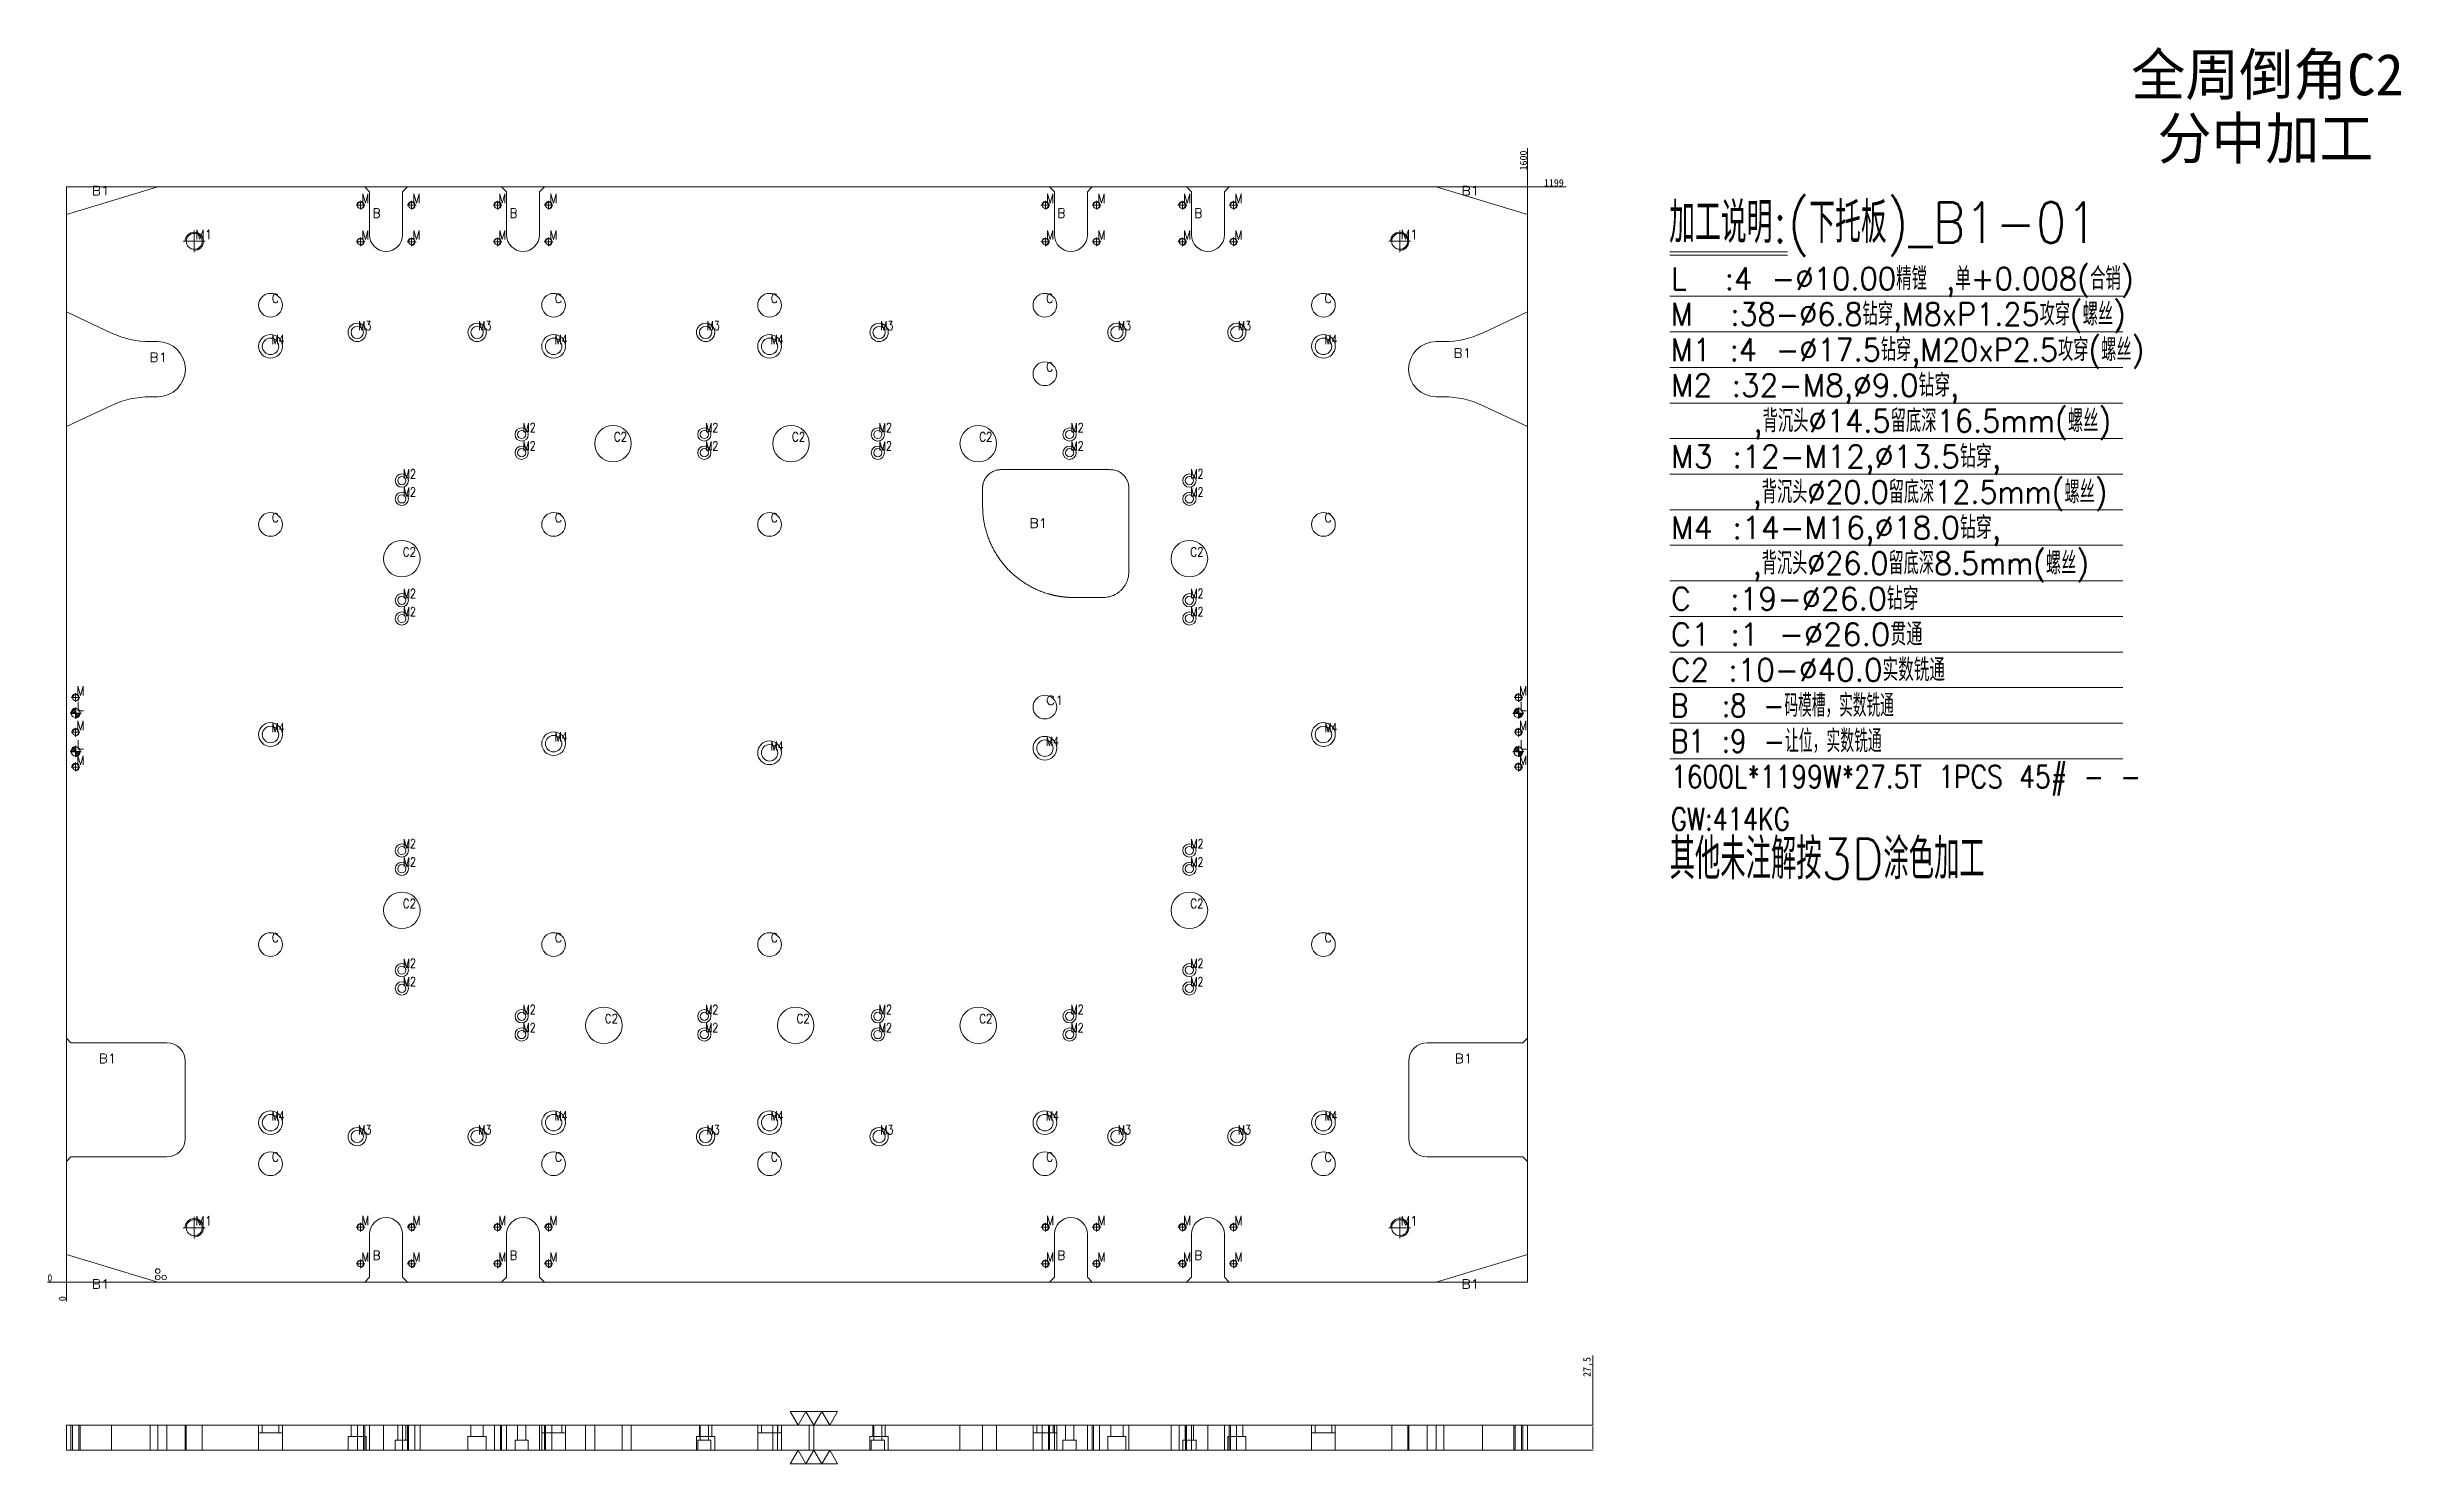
# Model space of a CAD drawing. Header units: millimetres. Extents: x 10588 to 13166, y 19832 to 21384.
import ezdxf
from ezdxf.enums import TextEntityAlignment as Align

# ---------------------------------------------------------------- set-up
doc = ezdxf.new("R2010")
doc.units = ezdxf.units.MM
doc.linetypes.add('CENTER', pattern=[0])
doc.linetypes.add('DASHED', pattern=[0])
for name, color, linetype in [('B1', 7, 'Continuous'), ('B1_O', 40, 'Continuous'), ('dim', 4, 'Continuous')]:
    doc.layers.add(name, color=color, linetype=linetype)
doc.styles.add('_PUG_ERP', font='txt')
doc.styles.add('chinesef_fs', font='txt.shx', dxfattribs={"bigfont": 'gbcbig.shx'})
doc.dimstyles.new('_PUG_ERP', dxfattribs={"dimtxt": 8, "dimasz": 1.5, "dimexe": 0.5, "dimexo": 0.5, "dimgap": 0.5, "dimtad": 1, "dimtxsty": '_PUG_ERP', "dimblk": 'CLOSEDBLANK', "dimcen": 0, "dimclrd": 4, "dimclre": 4, "dimclrt": 3, "dimazin": 3, "dimtfac": 1, "dimtmove": 0, "dimatfit": 3, "dimldrblk": 'CLOSEDBLANK', "dimlwd": 9, "dimlwe": 9})

# ---------------------------------------------------------------- blocks, each defined once
blk = doc.blocks.new('*D735')
at = {"layer": 'Defpoints', "color": 0}
for p in [(12209.2, 21230.5), (12224.2, 21230.5), (10609.2, 20031.5)]:
    blk.add_point(p, dxfattribs=at)
at = {"layer": 'dim', "color": 4, "lineweight": 9}
blk.add_line((12209.7, 21230.5), (12251.3, 21230.5), dxfattribs=at)
at = {"layer": 'dim', "color": 3, "lineweight": 13, "insert": (12238, 21235), "char_height": 8, "attachment_point": 5, "style": '_PUG_ERP'}
blk.add_mtext('1199', dxfattribs=at)
blk = doc.blocks.new('_ClosedBlank')
blk = doc.blocks.new('*D736')
at = {"layer": 'Defpoints', "color": 0}
for p in [(10594.2, 20031.5), (10609.2, 20031.5), (10609.2, 20031.5)]:
    blk.add_point(p, dxfattribs=at)
at = {"layer": 'dim', "color": 4, "lineweight": 9}
blk.add_line((10608.7, 20031.5), (10588.3, 20031.5), dxfattribs=at)
at = {"layer": 'dim', "color": 3, "lineweight": 13, "insert": (10591, 20036), "char_height": 8, "attachment_point": 5, "style": '_PUG_ERP'}
blk.add_mtext('0', dxfattribs=at)
blk = doc.blocks.new('*D737')
at = {"layer": 'Defpoints', "color": 0}
for p in [(10609.2, 20031.5), (10609.2, 20031.5), (10609.2, 20016.5)]:
    blk.add_point(p, dxfattribs=at)
at = {"layer": 'dim', "color": 4, "lineweight": 9}
blk.add_line((10609.2, 20031), (10609.2, 20010.7), dxfattribs=at)
at = {"layer": 'dim', "color": 3, "lineweight": 13, "insert": (10604.7, 20013.3), "char_height": 8, "attachment_point": 5, "rotation": 90, "style": '_PUG_ERP'}
blk.add_mtext('0', dxfattribs=at)
blk = doc.blocks.new('*D738')
at = {"layer": 'Defpoints', "color": 0}
for p in [(12209.2, 21245.5), (12209.2, 21230.5), (10609.2, 20031.5)]:
    blk.add_point(p, dxfattribs=at)
at = {"layer": 'dim', "color": 4, "lineweight": 9}
blk.add_line((12209.2, 21231), (12209.2, 21273), dxfattribs=at)
at = {"layer": 'dim', "color": 3, "lineweight": 13, "insert": (12204.7, 21259.5), "char_height": 8, "attachment_point": 5, "rotation": 90, "style": '_PUG_ERP'}
blk.add_mtext('1600', dxfattribs=at)
blk = doc.blocks.new('*D739')
at = {"layer": 'Defpoints', "color": 0}
for p in [(12209.2, 19874.9), (12209.2, 19847.4), (12280.5, 19847.4)]:
    blk.add_point(p, dxfattribs=at)
at = {"layer": 'dim', "color": 4, "lineweight": 9}
for p, q in [((12280.5, 19874.9), (12280.5, 19951.1)), ((12209.7, 19874.9), (12281, 19874.9)), ((12280.5, 19873.4), (12280.5, 19848.9)), ((12209.7, 19847.4), (12281, 19847.4))]:
    blk.add_line(p, q, dxfattribs=at)
at = {"layer": 'dim', "color": 3, "lineweight": 13, "insert": (12275.2, 19938.5), "char_height": 8, "attachment_point": 5, "rotation": 90, "style": '_PUG_ERP'}
blk.add_mtext('27,5', dxfattribs=at)
blk = doc.blocks.new('pg_hx_L0')
at = {"color": 230}
for p, q in [((-0.6, 0), (0.6, 0)), ((-0.5, 0), (0, 0.5)), ((-0.3, 0), (0, 0.3)), ((-0.1, 0), (0, 0.1)), ((0, 0.6), (0, -0.6)), ((0.1, 0), (0, -0.1)), ((0.5, 0), (0, -0.5)), ((0.3, 0), (0, -0.3))]:
    blk.add_line(p, q, dxfattribs=at)
for start, end in [(90, 180), (270, 0)]:
    blk.add_arc((0, 0), 0.5, start, end, dxfattribs=at)
blk = doc.blocks.new('pg_hx_LLL0')
blk.add_blockref('pg_hx_L0', (0, 0))

msp = doc.modelspace()

# ---------------------------------------------------------------- linework, layer by layer
at = {"layer": 'B1', "color": 31, "linetype": 'Continuous', "lineweight": 18}
for p, q in [((10709.178, 21230.5), (10609.178, 21200.5)), ((10941.178, 21225.086), (10935.764, 21230.5)), ((10941.178, 21178), (10941.178, 21225.086)), ((10982.592, 21230.5), (10977.178, 21225.086)), ((10977.178, 21225.086), (10977.178, 21178)), ((11091.178, 21225.086), (11085.764, 21230.5)), ((11091.178, 21178), (11091.178, 21225.086)), ((11132.592, 21230.5), (11127.178, 21225.086)), ((11127.178, 21225.086), (11127.178, 21178)), ((11691.178, 21225.086), (11685.764, 21230.5)), ((11691.178, 21178), (11691.178, 21225.086)), ((11732.592, 21230.5), (11727.178, 21225.086)), ((11727.178, 21225.086), (11727.178, 21178)), ((11841.178, 21225.086), (11835.764, 21230.5)), ((11841.178, 21178), (11841.178, 21225.086)), ((11882.592, 21230.5), (11877.178, 21225.086)), ((11877.178, 21225.086), (11877.178, 21178)), ((12209.178, 21200.5), (12109.178, 21230.5)), ((10609.178, 21093.642), (10658.55, 21070.619)), ((12159.806, 21070.619), (12209.178, 21093.642)), ((10700.811, 21061.25), (10709.178, 21061.25)), ((12109.178, 21061.25), (12117.545, 21061.25)), ((10658.55, 20991.381), (10609.178, 20968.358)), ((10709.178, 21000.75), (10700.811, 21000.75)), ((12117.545, 21000.75), (12109.178, 21000.75)), ((12209.178, 20968.358), (12159.806, 20991.381)), ((10609.178, 20298.5), (10614.178, 20293.5)), ((10614.178, 20293.5), (10719.178, 20293.5)), ((12099.178, 20293.5), (12204.178, 20293.5)), ((12204.178, 20293.5), (12209.178, 20298.5)), ((10739.178, 20273.5), (10739.178, 20188.5)), ((12079.178, 20188.5), (12079.178, 20273.5)), ((10614.178, 20168.5), (10609.178, 20163.5)), ((10719.178, 20168.5), (10614.178, 20168.5)), ((12204.178, 20168.5), (12099.178, 20168.5)), ((12209.178, 20163.5), (12204.178, 20168.5)), ((10941.178, 20036.914), (10941.178, 20084)), ((10977.178, 20084), (10977.178, 20036.914)), ((11091.178, 20036.914), (11091.178, 20084)), ((11127.178, 20084), (11127.178, 20036.914)), ((11691.178, 20036.914), (11691.178, 20084)), ((11727.178, 20084), (11727.178, 20036.914)), ((11841.178, 20036.914), (11841.178, 20084)), ((11877.178, 20084), (11877.178, 20036.914)), ((10609.178, 20061.5), (10709.178, 20031.5)), ((12109.178, 20031.5), (12209.178, 20061.5)), ((10935.763, 20031.5), (10941.178, 20036.914)), ((10977.178, 20036.914), (10982.592, 20031.5)), ((11085.763, 20031.5), (11091.178, 20036.914)), ((11127.178, 20036.914), (11132.592, 20031.5)), ((11685.764, 20031.5), (11691.178, 20036.914)), ((11727.178, 20036.914), (11732.592, 20031.5)), ((11835.764, 20031.5), (11841.178, 20036.914)), ((11877.178, 20036.914), (11882.592, 20031.5)), ((10709.178, 19874.861), (10709.178, 19847.361)), ((10935.763, 19874.861), (10935.763, 19847.361)), ((10941.178, 19874.861), (10941.178, 19847.361)), ((10977.178, 19874.861), (10977.178, 19847.361)), ((10982.592, 19874.861), (10982.592, 19847.361)), ((11085.763, 19874.861), (11085.763, 19847.361)), ((11091.178, 19874.861), (11091.178, 19847.361)), ((11127.178, 19874.861), (11127.178, 19847.361)), ((11132.592, 19874.861), (11132.592, 19847.361)), ((11685.764, 19874.861), (11685.764, 19847.361)), ((11691.178, 19874.861), (11691.178, 19847.361)), ((11727.178, 19874.861), (11727.178, 19847.361)), ((11732.592, 19874.861), (11732.592, 19847.361)), ((11835.764, 19874.861), (11835.764, 19847.361)), ((11841.178, 19874.861), (11841.178, 19847.361)), ((11877.178, 19874.861), (11877.178, 19847.361)), ((11882.592, 19874.861), (11882.592, 19847.361)), ((12109.178, 19874.861), (12109.178, 19847.361))]:
    msp.add_line(p, q, dxfattribs=at)
at = {"layer": 'B1', "color": 135, "linetype": 'Continuous', "lineweight": 18}
for p, q in [((10935.764, 21230.5), (10709.178, 21230.5)), ((11085.764, 21230.5), (10982.592, 21230.5)), ((11685.764, 21230.5), (11132.592, 21230.5)), ((11835.764, 21230.5), (11732.592, 21230.5)), ((12109.178, 21230.5), (11882.592, 21230.5)), ((10609.178, 21200.5), (10609.178, 21093.642)), ((12209.178, 21093.642), (12209.178, 21200.5)), ((10609.178, 20968.358), (10609.178, 20298.5)), ((12209.178, 20298.5), (12209.178, 20968.358)), ((10609.178, 20163.5), (10609.178, 20061.5)), ((12209.178, 20061.5), (12209.178, 20163.5)), ((10709.178, 20031.5), (10935.763, 20031.5)), ((10982.592, 20031.5), (11085.763, 20031.5)), ((11132.592, 20031.5), (11685.764, 20031.5)), ((11732.592, 20031.5), (11835.764, 20031.5)), ((11882.592, 20031.5), (12109.178, 20031.5)), ((10609.178, 19874.861), (10709.178, 19874.861)), ((10609.178, 19874.861), (10609.178, 19847.361)), ((10709.178, 19874.861), (10935.763, 19874.861)), ((10935.763, 19874.861), (10941.178, 19874.861)), ((10941.178, 19874.861), (10977.178, 19874.861)), ((10977.178, 19874.861), (10982.592, 19874.861)), ((10982.592, 19874.861), (11085.763, 19874.861)), ((11085.763, 19874.861), (11091.178, 19874.861)), ((11091.178, 19874.861), (11127.178, 19874.861)), ((11127.178, 19874.861), (11132.592, 19874.861)), ((11132.592, 19874.861), (11685.764, 19874.861)), ((11685.764, 19874.861), (11691.178, 19874.861)), ((11691.178, 19874.861), (11727.178, 19874.861)), ((11727.178, 19874.861), (11732.592, 19874.861)), ((11732.592, 19874.861), (11835.764, 19874.861)), ((11835.764, 19874.861), (11841.178, 19874.861)), ((11841.178, 19874.861), (11877.178, 19874.861)), ((11877.178, 19874.861), (11882.592, 19874.861)), ((11882.592, 19874.861), (12109.178, 19874.861)), ((12109.178, 19874.861), (12209.178, 19874.861)), ((12209.178, 19874.861), (12209.178, 19847.361)), ((10609.178, 19847.361), (10709.178, 19847.361)), ((10709.178, 19847.361), (10935.763, 19847.361)), ((10935.763, 19847.361), (10941.178, 19847.361)), ((10941.178, 19847.361), (10977.178, 19847.361)), ((10977.178, 19847.361), (10982.592, 19847.361)), ((10982.592, 19847.361), (11085.763, 19847.361)), ((11085.763, 19847.361), (11091.178, 19847.361)), ((11091.178, 19847.361), (11127.178, 19847.361)), ((11127.178, 19847.361), (11132.592, 19847.361)), ((11132.592, 19847.361), (11685.764, 19847.361)), ((11685.764, 19847.361), (11691.178, 19847.361)), ((11691.178, 19847.361), (11727.178, 19847.361)), ((11727.178, 19847.361), (11732.592, 19847.361)), ((11732.592, 19847.361), (11835.764, 19847.361)), ((11835.764, 19847.361), (11841.178, 19847.361)), ((11841.178, 19847.361), (11877.178, 19847.361)), ((11877.178, 19847.361), (11882.592, 19847.361)), ((11882.592, 19847.361), (12109.178, 19847.361)), ((12109.178, 19847.361), (12209.178, 19847.361))]:
    msp.add_line(p, q, dxfattribs=at)
at = {"layer": 'B1', "color": 31, "linetype": 'DASHED', "lineweight": 13, "ltscale": 1.568068}
for p, q in [((10614.178, 19874.861), (10614.178, 19847.361)), ((10739.178, 19874.861), (10739.178, 19847.361)), ((10739.428, 19847.361), (10739.428, 19874.861)), ((10819.678, 19874.861), (10819.678, 19847.361)), ((10823.674, 19874.861), (10823.674, 19866.361)), ((10841.682, 19866.361), (10841.682, 19874.861)), ((10845.678, 19847.361), (10845.678, 19874.861)), ((10920.805, 19874.861), (10920.805, 19862.361)), ((10934.312, 19862.361), (10934.312, 19874.861)), ((10935.764, 19874.861), (10935.764, 19847.361)), ((10941.178, 19874.861), (10941.178, 19847.361)), ((10956.458, 19874.861), (10956.458, 19847.361)), ((10971.955, 19874.861), (10971.955, 19858.361)), ((10977.178, 19874.861), (10977.178, 19847.361)), ((10980.962, 19858.361), (10980.962, 19874.861)), ((10982.592, 19874.861), (10982.592, 19847.361)), ((10996.458, 19847.361), (10996.458, 19874.861)), ((11052.148, 19874.861), (11052.148, 19862.361)), ((11065.655, 19862.361), (11065.655, 19874.861)), ((11085.764, 19874.861), (11085.764, 19847.361)), ((11091.178, 19874.861), (11091.178, 19847.361)), ((11103.175, 19874.861), (11103.175, 19858.361)), ((11112.182, 19858.361), (11112.182, 19874.861)), ((11127.178, 19874.861), (11127.178, 19847.361)), ((11129.678, 19874.861), (11129.678, 19847.361)), ((11132.592, 19874.861), (11132.592, 19847.361)), ((11133.674, 19874.861), (11133.674, 19866.361)), ((11151.682, 19866.361), (11151.682, 19874.861)), ((11155.678, 19847.361), (11155.678, 19874.861)), ((11177.678, 19874.861), (11177.678, 19847.361)), ((11187.678, 19874.861), (11187.678, 19847.361)), ((11217.678, 19847.361), (11217.678, 19874.861)), ((11227.678, 19847.361), (11227.678, 19874.861)), ((11302.353, 19874.861), (11302.353, 19862.361)), ((11303.175, 19874.861), (11303.175, 19858.361)), ((11312.182, 19858.361), (11312.182, 19874.861)), ((11315.86, 19862.361), (11315.86, 19874.861)), ((11366.178, 19874.861), (11366.178, 19847.361)), ((11370.174, 19874.861), (11370.174, 19866.361)), ((11382.678, 19874.861), (11382.678, 19847.361)), ((11387.678, 19874.861), (11387.678, 19847.361)), ((11388.181, 19866.361), (11388.181, 19874.861)), ((11392.178, 19847.361), (11392.178, 19874.861)), ((11422.678, 19847.361), (11422.678, 19874.861)), ((11427.678, 19847.361), (11427.678, 19874.861)), ((11492.353, 19874.861), (11492.353, 19862.361)), ((11493.175, 19874.861), (11493.175, 19858.361)), ((11502.182, 19858.361), (11502.182, 19874.861)), ((11505.86, 19862.361), (11505.86, 19874.861)), ((11587.678, 19874.861), (11587.678, 19847.361)), ((11627.678, 19847.361), (11627.678, 19874.861)), ((11667.678, 19874.861), (11667.678, 19847.361)), ((11671.674, 19874.861), (11671.674, 19866.361)), ((11685.764, 19874.861), (11685.764, 19847.361)), ((11689.681, 19866.361), (11689.681, 19874.861)), ((11693.678, 19847.361), (11693.678, 19874.861)), ((11703.175, 19874.861), (11703.175, 19858.361)), ((11712.182, 19858.361), (11712.182, 19874.861)), ((11732.592, 19874.861), (11732.592, 19847.361)), ((11752.701, 19874.861), (11752.701, 19862.361)), ((11766.208, 19862.361), (11766.208, 19874.861)), ((11818.898, 19874.861), (11818.898, 19847.361)), ((11834.395, 19874.861), (11834.395, 19858.361)), ((11835.764, 19874.861), (11835.764, 19847.361)), ((11843.402, 19858.361), (11843.402, 19874.861)), ((11858.898, 19847.361), (11858.898, 19874.861)), ((11882.592, 19874.861), (11882.592, 19847.361)), ((11884.044, 19874.861), (11884.044, 19862.361)), ((11897.551, 19862.361), (11897.551, 19874.861)), ((11972.678, 19874.861), (11972.678, 19847.361)), ((11976.674, 19874.861), (11976.674, 19866.361)), ((11994.681, 19866.361), (11994.681, 19874.861)), ((11998.678, 19847.361), (11998.678, 19874.861)), ((12078.928, 19874.861), (12078.928, 19847.361)), ((12079.178, 19874.861), (12079.178, 19847.361)), ((12204.178, 19874.861), (12204.178, 19847.361)), ((10845.678, 19866.361), (10819.678, 19866.361)), ((10917.559, 19862.361), (10917.559, 19847.361)), ((10937.559, 19862.361), (10917.559, 19862.361)), ((10937.559, 19847.361), (10937.559, 19862.361)), ((10969.208, 19858.361), (10969.208, 19847.361)), ((10983.708, 19858.361), (10969.208, 19858.361)), ((10983.708, 19847.361), (10983.708, 19858.361)), ((11048.902, 19862.361), (11048.902, 19847.361)), ((11068.902, 19862.361), (11048.902, 19862.361)), ((11068.902, 19847.361), (11068.902, 19862.361)), ((11100.428, 19858.361), (11100.428, 19847.361)), ((11114.928, 19858.361), (11100.428, 19858.361)), ((11114.928, 19847.361), (11114.928, 19858.361)), ((11155.678, 19866.361), (11129.678, 19866.361)), ((11299.106, 19862.361), (11299.106, 19847.361)), ((11319.106, 19862.361), (11299.106, 19862.361)), ((11300.428, 19858.361), (11300.428, 19847.361)), ((11314.928, 19858.361), (11300.428, 19858.361)), ((11314.928, 19847.361), (11314.928, 19858.361)), ((11319.106, 19847.361), (11319.106, 19862.361)), ((11392.178, 19866.361), (11366.178, 19866.361)), ((11489.106, 19862.361), (11489.106, 19847.361)), ((11509.106, 19862.361), (11489.106, 19862.361)), ((11490.428, 19858.361), (11490.428, 19847.361)), ((11504.928, 19858.361), (11490.428, 19858.361)), ((11504.928, 19847.361), (11504.928, 19858.361)), ((11509.106, 19847.361), (11509.106, 19862.361)), ((11693.678, 19866.361), (11667.678, 19866.361)), ((11700.428, 19858.361), (11700.428, 19847.361)), ((11714.928, 19858.361), (11700.428, 19858.361)), ((11714.928, 19847.361), (11714.928, 19858.361)), ((11749.454, 19862.361), (11749.454, 19847.361)), ((11769.454, 19862.361), (11749.454, 19862.361)), ((11769.454, 19847.361), (11769.454, 19862.361)), ((11831.648, 19858.361), (11831.648, 19847.361)), ((11846.148, 19858.361), (11831.648, 19858.361)), ((11846.148, 19847.361), (11846.148, 19858.361)), ((11880.797, 19862.361), (11880.797, 19847.361)), ((11900.797, 19862.361), (11880.797, 19862.361)), ((11900.797, 19847.361), (11900.797, 19862.361)), ((11998.678, 19866.361), (11972.678, 19866.361))]:
    msp.add_line(p, q, dxfattribs=at)
at = {"layer": 'B1', "color": 5, "linetype": 'DASHED', "lineweight": 13, "ltscale": 1.568068}
for p, q in [((10615.775, 19874.861), (10615.775, 19847.361)), ((10622.581, 19847.361), (10622.581, 19874.861)), ((10740.425, 19874.861), (10740.425, 19847.361)), ((10757.931, 19847.361), (10757.931, 19874.861)), ((10927.775, 19874.861), (10927.775, 19847.361)), ((10934.581, 19847.361), (10934.581, 19874.861)), ((10983.775, 19874.861), (10983.775, 19847.361)), ((10990.581, 19847.361), (10990.581, 19874.861)), ((11077.775, 19874.861), (11077.775, 19847.361)), ((11084.581, 19847.361), (11084.581, 19874.861)), ((11133.775, 19874.861), (11133.775, 19847.361)), ((11140.581, 19847.361), (11140.581, 19874.861)), ((11677.775, 19874.861), (11677.775, 19847.361)), ((11684.581, 19847.361), (11684.581, 19874.861)), ((11733.775, 19874.861), (11733.775, 19847.361)), ((11740.581, 19847.361), (11740.581, 19874.861)), ((11827.775, 19874.861), (11827.775, 19847.361)), ((11834.581, 19847.361), (11834.581, 19874.861)), ((11883.775, 19874.861), (11883.775, 19847.361)), ((11890.581, 19847.361), (11890.581, 19874.861)), ((12060.425, 19874.861), (12060.425, 19847.361)), ((12077.931, 19847.361), (12077.931, 19874.861)), ((12195.775, 19874.861), (12195.775, 19847.361)), ((12202.581, 19847.361), (12202.581, 19874.861))]:
    msp.add_line(p, q, dxfattribs=at)
at = {"layer": 'B1', "color": 155, "linetype": 'DASHED', "lineweight": 13, "ltscale": 1.568068}
for p, q in [((10658.55, 19874.861), (10658.55, 19847.361)), ((10700.811, 19874.861), (10700.811, 19847.361)), ((10709.178, 19874.861), (10709.178, 19847.361)), ((10719.178, 19874.861), (10719.178, 19847.361)), ((12099.178, 19874.861), (12099.178, 19847.361)), ((12109.178, 19874.861), (12109.178, 19847.361)), ((12117.545, 19874.861), (12117.545, 19847.361)), ((12159.806, 19874.861), (12159.806, 19847.361))]:
    msp.add_line(p, q, dxfattribs=at)
at = {"layer": 'B1', "color": 42, "linetype": 'Continuous', "lineweight": 18}
for centre, radius in [((10931.178, 21210.5), 3.403), ((10987.178, 21210.5), 3.403), ((11081.178, 21210.5), 3.403), ((11137.178, 21210.5), 3.403), ((11681.178, 21210.5), 3.403), ((11737.178, 21210.5), 3.403), ((11831.178, 21210.5), 3.403), ((11887.178, 21210.5), 3.403), ((10749.178, 21171), 8.753), ((10931.178, 21170.5), 3.403), ((10987.178, 21170.5), 3.403), ((11081.178, 21170.5), 3.403), ((11137.178, 21170.5), 3.403), ((11681.178, 21170.5), 3.403), ((11737.178, 21170.5), 3.403), ((11831.178, 21170.5), 3.403), ((11887.178, 21170.5), 3.403), ((12069.178, 21171), 8.753), ((10832.678, 21101), 13), ((11142.678, 21101), 13), ((11379.178, 21101), 13), ((11680.678, 21101), 13), ((11985.678, 21101), 13), ((10832.678, 21056.002), 9.004), ((10927.559, 21071.288), 6.753), ((11058.902, 21071.288), 6.753), ((11142.678, 21056.002), 9.004), ((11309.106, 21071.288), 6.753), ((11379.178, 21056.002), 9.004), ((11499.106, 21071.288), 6.753), ((11759.454, 21071.288), 6.753), ((11890.797, 21071.288), 6.753), ((11985.678, 21056.002), 9.004), ((11680.678, 21026), 13), ((11107.678, 20959.514), 4.503), ((11207.678, 20949.514), 20), ((11307.678, 20959.514), 4.503), ((11402.678, 20949.514), 20), ((11497.678, 20959.514), 4.503), ((11607.678, 20949.514), 20), ((11707.678, 20959.514), 4.503), ((11107.678, 20939.514), 4.503), ((11307.678, 20939.514), 4.503), ((11497.678, 20939.514), 4.503), ((11707.678, 20939.514), 4.503), ((10976.458, 20909), 4.503), ((11838.898, 20909), 4.503), ((10976.458, 20889), 4.503), ((11838.898, 20889), 4.503), ((10832.678, 20861), 13), ((11142.678, 20861), 13), ((11379.178, 20861), 13), ((11985.678, 20861), 13), ((10976.458, 20823.5), 20), ((11838.898, 20823.5), 20), ((10976.458, 20778), 4.503), ((11838.898, 20778), 4.503), ((10976.458, 20758), 4.503), ((11838.898, 20758), 4.503), ((10619.178, 20671.429), 3.403), ((11680.678, 20661), 13), ((12199.178, 20671.429), 3.403), ((10619.178, 20633.429), 3.403), ((10832.678, 20630.998), 9.004), ((11142.678, 20621), 9.004), ((11680.678, 20616.002), 9.004), ((11985.678, 20631), 9.004), ((12199.178, 20633.429), 3.403), ((10619.178, 20595.429), 3.403), ((11379.178, 20611), 9.004), ((12199.178, 20595.429), 3.403), ((10976.458, 20504), 4.503), ((11838.898, 20504), 4.503), ((10976.458, 20484), 4.503), ((11838.898, 20484), 4.503), ((10976.458, 20438.5), 20), ((11838.898, 20438.5), 20), ((10832.678, 20401), 13), ((11142.678, 20401), 13), ((11379.178, 20401), 13), ((11985.678, 20401), 13), ((10976.458, 20373), 4.503), ((11838.898, 20373), 4.503), ((10976.458, 20353), 4.503), ((11838.898, 20353), 4.503), ((11107.678, 20322.485), 4.503), ((11197.678, 20312.485), 20), ((11307.678, 20322.485), 4.503), ((11407.678, 20312.485), 20), ((11497.678, 20322.485), 4.503), ((11607.678, 20312.485), 20), ((11707.678, 20322.485), 4.503), ((11107.678, 20302.485), 4.503), ((11307.678, 20302.485), 4.503), ((11497.678, 20302.485), 4.503), ((11707.678, 20302.485), 4.503), ((10832.678, 20205.998), 9.004), ((11142.678, 20205.998), 9.004), ((11379.178, 20205.998), 9.004), ((11680.678, 20205.998), 9.004), ((11985.678, 20205.998), 9.004), ((10927.559, 20190.712), 6.753), ((11058.902, 20190.712), 6.753), ((11309.106, 20190.712), 6.753), ((11499.106, 20190.713), 6.753), ((11759.454, 20190.712), 6.753), ((11890.797, 20190.712), 6.753), ((10832.678, 20161), 13), ((11142.678, 20161), 13), ((11379.178, 20161), 13), ((11680.678, 20161), 13), ((11985.678, 20161), 13), ((10749.178, 20091), 8.753), ((10931.178, 20091.5), 3.403), ((10987.178, 20091.5), 3.403), ((11081.178, 20091.5), 3.403), ((11137.178, 20091.5), 3.403), ((11681.178, 20091.5), 3.403), ((11737.178, 20091.5), 3.403), ((11831.178, 20091.5), 3.403), ((11887.178, 20091.5), 3.403), ((12069.178, 20091), 8.753), ((10931.178, 20051.5), 3.403), ((10987.178, 20051.5), 3.403), ((11081.178, 20051.5), 3.403), ((11137.178, 20051.5), 3.403), ((11681.178, 20051.5), 3.403), ((11737.178, 20051.5), 3.403), ((11831.178, 20051.5), 3.403), ((11887.178, 20051.5), 3.403)]:
    msp.add_circle(centre, radius, dxfattribs=at)
at = {"layer": 'B1', "color": 30, "linetype": 'DASHED', "lineweight": 13, "ltscale": 1.568068}
for centre, radius in [((10832.678, 21056.002), 13), ((10927.559, 21071.288), 10), ((11058.902, 21071.288), 10), ((11142.678, 21056.002), 13), ((11309.106, 21071.288), 10), ((11379.178, 21056.002), 13), ((11499.106, 21071.288), 10), ((11759.454, 21071.288), 10), ((11890.797, 21071.288), 10), ((11985.678, 21056.002), 13), ((11107.678, 20959.514), 7.25), ((11307.678, 20959.514), 7.25), ((11497.678, 20959.514), 7.25), ((11707.678, 20959.514), 7.25), ((11107.678, 20939.514), 7.25), ((11307.678, 20939.514), 7.25), ((11497.678, 20939.514), 7.25), ((11707.678, 20939.514), 7.25), ((10976.458, 20909), 7.25), ((11838.898, 20909), 7.25), ((10976.458, 20889), 7.25), ((11838.898, 20889), 7.25), ((10976.458, 20778), 7.25), ((11838.898, 20778), 7.25), ((10976.458, 20758), 7.25), ((11838.898, 20758), 7.25), ((10832.678, 20630.998), 13), ((11142.678, 20621), 13), ((11379.178, 20611), 13), ((11680.678, 20616.002), 13), ((11985.678, 20631), 13), ((10976.458, 20504), 7.25), ((11838.898, 20504), 7.25), ((10976.458, 20484), 7.25), ((11838.898, 20484), 7.25), ((10976.458, 20373), 7.25), ((11838.898, 20373), 7.25), ((10976.458, 20353), 7.25), ((11838.898, 20353), 7.25), ((11107.678, 20322.485), 7.25), ((11307.678, 20322.485), 7.25), ((11497.678, 20322.485), 7.25), ((11707.678, 20322.485), 7.25), ((11107.678, 20302.485), 7.25), ((11307.678, 20302.485), 7.25), ((11497.678, 20302.485), 7.25), ((11707.678, 20302.485), 7.25), ((10832.678, 20205.998), 13), ((11142.678, 20205.998), 13), ((11379.178, 20205.998), 13), ((11680.678, 20205.998), 13), ((11985.678, 20205.998), 13), ((10927.559, 20190.712), 10), ((11058.902, 20190.712), 10), ((11309.106, 20190.712), 10), ((11499.106, 20190.713), 10), ((11759.454, 20190.712), 10), ((11890.797, 20190.712), 10)]:
    msp.add_circle(centre, radius, dxfattribs=at)
at = {"layer": 'B1', "color": 42, "linetype": 'Continuous', "lineweight": 13}
for centre, radius in [((10931.178, 21210.5), 4), ((10987.178, 21210.5), 4), ((11081.178, 21210.5), 4), ((11137.178, 21210.5), 4), ((11681.178, 21210.5), 4), ((11737.178, 21210.5), 4), ((11831.178, 21210.5), 4), ((11887.178, 21210.5), 4), ((10749.178, 21171), 10), ((10931.178, 21170.5), 4), ((10987.178, 21170.5), 4), ((11081.178, 21170.5), 4), ((11137.178, 21170.5), 4), ((11681.178, 21170.5), 4), ((11737.178, 21170.5), 4), ((11831.178, 21170.5), 4), ((11887.178, 21170.5), 4), ((12069.178, 21171), 10), ((10619.178, 20671.429), 4), ((12199.178, 20671.429), 4), ((10619.178, 20633.429), 4), ((12199.178, 20633.429), 4), ((10619.178, 20595.429), 4), ((12199.178, 20595.429), 4), ((10749.178, 20091), 10), ((10931.178, 20091.5), 4), ((10987.178, 20091.5), 4), ((11081.178, 20091.5), 4), ((11137.178, 20091.5), 4), ((11681.178, 20091.5), 4), ((11737.178, 20091.5), 4), ((11831.178, 20091.5), 4), ((11887.178, 20091.5), 4), ((12069.178, 20091), 10), ((10931.178, 20051.5), 4), ((10987.178, 20051.5), 4), ((11081.178, 20051.5), 4), ((11137.178, 20051.5), 4), ((11681.178, 20051.5), 4), ((11737.178, 20051.5), 4), ((11831.178, 20051.5), 4), ((11887.178, 20051.5), 4)]:
    msp.add_arc(centre, radius, 270, 180, dxfattribs=at)
at = {"layer": 'B1', "color": 31, "linetype": 'Continuous', "lineweight": 18}
for centre, radius, start, end in [((10959.178, 21178), 18, 180, 359.999985), ((11109.178, 21178), 18, 180, 359.999923), ((11709.178, 21178), 18, 180, 359.999985), ((11859.178, 21178), 18, 180, 359.999971), ((10700.811, 21161.25), 100, 245, 270), ((10709.178, 21031), 30.25, 270, 89.999943), ((12109.178, 21031), 30.25, 90, 269.999948), ((12117.545, 21161.25), 100, 270, 295), ((10700.811, 20900.75), 100, 90, 115), ((12117.545, 20900.75), 100, 65, 90), ((10719.178, 20273.5), 20, 0, 90), ((12099.178, 20273.5), 20, 90, 180), ((10719.178, 20188.5), 20, 270, 0), ((12099.178, 20188.5), 20, 180, 270), ((10959.178, 20084), 18, 0, 179.999992), ((11109.178, 20084), 18, 0, 179.999955), ((11709.178, 20084), 18, 0, 179.99995), ((11859.178, 20084), 18, 0, 179.999955)]:
    msp.add_arc(centre, radius, start, end, dxfattribs=at)
msp.add_rational_spline([(11612.474, 20880.999), (11612.474, 20887.666), (11612.474, 20894.332), (11612.474, 20900.999), (11612.474, 20912.715), (11620.759, 20920.999), (11632.474, 20920.999), (11672.474, 20920.999), (11712.474, 20920.999), (11752.474, 20920.999), (11764.19, 20920.999), (11772.474, 20912.715), (11772.474, 20900.999), (11772.474, 20870.332), (11772.474, 20839.666), (11772.474, 20808.999), (11772.474, 20792.597), (11760.876, 20780.999), (11744.474, 20780.999), (11733.808, 20780.999), (11723.141, 20780.999), (11712.474, 20780.999), (11653.896, 20780.999), (11612.474, 20822.42), (11612.474, 20880.999)], [0.585786437627, 0.585786437627, 0.585786437627, 0.585786437627, 0.471404520791, 0.471404520791, 0.585786437627, 0.585786437627, 0.585786437627, 0.585786437627, 0.471404520791, 0.471404520791, 0.585786437627, 0.585786437627, 0.585786437627, 0.585786437627, 0.471404520791, 0.471404520791, 0.585786437627, 0.585786437627, 0.585786437627, 0.585786437627, 0.471404520791, 0.471404520791, 0.585786437627], degree=3, knots=[0, 0, 0, 0, 0.02313225, 0.02313225, 0.02313225, 0.06378393, 0.06378393, 0.06378393, 0.23625441, 0.23625441, 0.23625441, 0.28676984, 0.28676984, 0.28676984, 0.45108094, 0.45108094, 0.45108094, 0.53896248, 0.53896248, 0.53896248, 0.60998149, 0.60998149, 0.60998149, 1, 1, 1, 1], dxfattribs=at)
at = {"layer": 'B1', "color": 31, "linetype": 'DASHED', "lineweight": 13, "ltscale": 1.568068}
for points in [[(11612.474, 19874.861), (11612.474, 19847.361)], [(11772.474, 19847.361), (11772.474, 19874.861)]]:
    msp.add_open_spline(points, degree=1, dxfattribs=at)
at = {"layer": 'B1_O', "linetype": 'CENTER', "lineweight": 13, "ltscale": 1.568068}
for p, q in [((10931.178, 21205.7), (10931.178, 21215.3)), ((10987.178, 21205.7), (10987.178, 21215.3)), ((11081.178, 21205.7), (11081.178, 21215.3)), ((11137.178, 21205.7), (11137.178, 21215.3)), ((11681.178, 21205.7), (11681.178, 21215.3)), ((11737.178, 21205.7), (11737.178, 21215.3)), ((11831.178, 21205.7), (11831.178, 21215.3)), ((11887.178, 21205.7), (11887.178, 21215.3)), ((10926.378, 21210.5), (10935.978, 21210.5)), ((10982.378, 21210.5), (10991.978, 21210.5)), ((11076.378, 21210.5), (11085.978, 21210.5)), ((11132.378, 21210.5), (11141.978, 21210.5)), ((11676.378, 21210.5), (11685.978, 21210.5)), ((11732.378, 21210.5), (11741.978, 21210.5)), ((11826.378, 21210.5), (11835.978, 21210.5)), ((11882.378, 21210.5), (11891.978, 21210.5)), ((10737.178, 21171), (10761.178, 21171)), ((10749.178, 21159), (10749.178, 21183)), ((10926.378, 21170.5), (10935.978, 21170.5)), ((10931.178, 21165.7), (10931.178, 21175.3)), ((10982.378, 21170.5), (10991.978, 21170.5)), ((10987.178, 21165.7), (10987.178, 21175.3)), ((11076.378, 21170.5), (11085.978, 21170.5)), ((11081.178, 21165.7), (11081.178, 21175.3)), ((11132.378, 21170.5), (11141.978, 21170.5)), ((11137.178, 21165.7), (11137.178, 21175.3)), ((11676.378, 21170.5), (11685.978, 21170.5)), ((11681.178, 21165.7), (11681.178, 21175.3)), ((11732.378, 21170.5), (11741.978, 21170.5)), ((11737.178, 21165.7), (11737.178, 21175.3)), ((11826.378, 21170.5), (11835.978, 21170.5)), ((11831.178, 21165.7), (11831.178, 21175.3)), ((11882.378, 21170.5), (11891.978, 21170.5)), ((11887.178, 21165.7), (11887.178, 21175.3)), ((12057.178, 21171), (12081.178, 21171)), ((12069.178, 21159), (12069.178, 21183)), ((10619.178, 20666.629), (10619.178, 20676.229)), ((12199.178, 20666.629), (12199.178, 20676.229)), ((10614.378, 20671.429), (10623.978, 20671.429)), ((12194.378, 20671.429), (12203.978, 20671.429)), ((10614.378, 20633.429), (10623.978, 20633.429)), ((10619.178, 20628.629), (10619.178, 20638.229)), ((12194.378, 20633.429), (12203.978, 20633.429)), ((12199.178, 20628.629), (12199.178, 20638.229)), ((10614.378, 20595.429), (10623.978, 20595.429)), ((10619.178, 20590.629), (10619.178, 20600.229)), ((12194.378, 20595.429), (12203.978, 20595.429)), ((12199.178, 20590.629), (12199.178, 20600.229)), ((10737.178, 20091), (10761.178, 20091)), ((10749.178, 20079), (10749.178, 20103)), ((10926.378, 20091.5), (10935.978, 20091.5)), ((10931.178, 20086.7), (10931.178, 20096.3)), ((10982.378, 20091.5), (10991.978, 20091.5)), ((10987.178, 20086.7), (10987.178, 20096.3)), ((11076.378, 20091.5), (11085.978, 20091.5)), ((11081.178, 20086.7), (11081.178, 20096.3)), ((11132.378, 20091.5), (11141.978, 20091.5)), ((11137.178, 20086.7), (11137.178, 20096.3)), ((11676.378, 20091.5), (11685.978, 20091.5)), ((11681.178, 20086.7), (11681.178, 20096.3)), ((11732.378, 20091.5), (11741.978, 20091.5)), ((11737.178, 20086.7), (11737.178, 20096.3)), ((11826.378, 20091.5), (11835.978, 20091.5)), ((11831.178, 20086.7), (11831.178, 20096.3)), ((11882.378, 20091.5), (11891.978, 20091.5)), ((11887.178, 20086.7), (11887.178, 20096.3)), ((12057.178, 20091), (12081.178, 20091)), ((12069.178, 20079), (12069.178, 20103)), ((10931.178, 20046.7), (10931.178, 20056.3)), ((10987.178, 20046.7), (10987.178, 20056.3)), ((11081.178, 20046.7), (11081.178, 20056.3)), ((11137.178, 20046.7), (11137.178, 20056.3)), ((11681.178, 20046.7), (11681.178, 20056.3)), ((11737.178, 20046.7), (11737.178, 20056.3)), ((11831.178, 20046.7), (11831.178, 20056.3)), ((11887.178, 20046.7), (11887.178, 20056.3)), ((10926.378, 20051.5), (10935.978, 20051.5)), ((10982.378, 20051.5), (10991.978, 20051.5)), ((11076.378, 20051.5), (11085.978, 20051.5)), ((11132.378, 20051.5), (11141.978, 20051.5)), ((11676.378, 20051.5), (11685.978, 20051.5)), ((11732.378, 20051.5), (11741.978, 20051.5)), ((11826.378, 20051.5), (11835.978, 20051.5)), ((11882.378, 20051.5), (11891.978, 20051.5))]:
    msp.add_line(p, q, dxfattribs=at)
at = {"layer": 'B1_O', "linetype": 'DASHED', "lineweight": 13, "ltscale": 1.568068}
for p, q in [((10614.178, 19874.861), (10614.178, 19847.361)), ((10624.178, 19847.361), (10624.178, 19874.861)), ((12194.178, 19874.861), (12194.178, 19847.361)), ((12204.178, 19847.361), (12204.178, 19874.861))]:
    msp.add_line(p, q, dxfattribs=at)
at = {"layer": 'B1_O', "linetype": 'Continuous', "lineweight": 18}
for centre in [(10619.178, 20654.429), (12199.178, 20654.429), (10619.178, 20612.429), (12199.178, 20612.429)]:
    msp.add_circle(centre, 5, dxfattribs=at)
at = {"layer": 'dim', "color": 8, "linetype": 'Continuous', "lineweight": 18}
for p, q in [((12364.99, 21159.624), (12493.835, 21159.624)), ((12364.99, 21155.919), (12493.835, 21155.919)), ((12364.99, 21110.794), (12861.164, 21110.794)), ((12364.99, 21071.844), (12861.164, 21071.844)), ((12364.99, 21032.894), (12861.164, 21032.894)), ((12364.99, 20993.944), (12861.164, 20993.944)), ((12364.99, 20954.994), (12861.164, 20954.994)), ((12364.99, 20916.044), (12861.164, 20916.044)), ((12364.99, 20877.094), (12861.164, 20877.094)), ((12364.99, 20838.144), (12861.164, 20838.144)), ((12364.99, 20799.194), (12861.164, 20799.194)), ((12364.99, 20760.244), (12861.164, 20760.244)), ((12364.99, 20721.294), (12861.164, 20721.294)), ((12364.99, 20682.344), (12861.164, 20682.344)), ((12364.99, 20643.394), (12861.164, 20643.394)), ((12364.99, 20604.444), (12861.164, 20604.444))]:
    msp.add_line(p, q, dxfattribs=at)
at = {"layer": 'dim', "color": 252, "linetype": 'DASHED', "lineweight": 13, "ltscale": 1.568068}
msp.add_lwpolyline([(10609.178, 20031.5), (12209.178, 20031.5), (12209.178, 21230.5), (10609.178, 21230.5)], close=True, dxfattribs=at)
at = {"layer": 'dim', "lineweight": 13}
for points in [[(11453.659, 19889.861), (11444.999, 19874.861), (11436.338, 19889.861), (11427.678, 19874.861), (11419.018, 19889.861), (11410.358, 19874.861), (11401.697, 19889.861), (11453.659, 19889.861)], [(11401.697, 19832.361), (11410.358, 19847.361), (11419.018, 19832.361), (11427.678, 19847.361), (11436.338, 19832.361), (11444.999, 19847.361), (11453.659, 19832.361), (11401.697, 19832.361)]]:
    msp.add_lwpolyline(points, close=True, dxfattribs=at)
for centre in [(10709.178, 20043.5), (10709.178, 20036.5), (10716.178, 20036.5)]:
    msp.add_circle(centre, 2.5, dxfattribs=at)

# ---------------------------------------------------------------- block references
at = {"layer": 'B1', "lineweight": 13, "ltscale": 1.568068, "xscale": 10, "yscale": 10, "zscale": 10}
for p in [(10619.178, 20654.429), (12199.178, 20654.429), (10619.178, 20612.429), (12199.178, 20612.429)]:
    msp.add_blockref('pg_hx_LLL0', p, dxfattribs=at)

# ---------------------------------------------------------------- texts
at = {"layer": 'dim'}
for s, p in [('全周倒角C2', (13019.442, 21354.576)), ('分中加工', (13017.196, 21284.576))]:
    msp.add_text(s, height=45.4545, dxfattribs=at).set_placement(p, align=Align.MIDDLE)
at = {"layer": 'dim', "color": 4, "lineweight": 13, "style": 'chinesef_fs'}
for s, height, width, p in [('B1', 10, 1.1106, (10636.944, 21221.373)), ('M', 10, 0.8408, (10932.19, 21212.903)), ('M', 10, 0.8408, (10988.19, 21212.903)), ('M', 10, 0.8408, (11082.19, 21212.903)), ('M', 10, 0.8408, (11138.19, 21212.903)), ('M', 10, 0.8408, (11682.19, 21212.903)), ('M', 10, 0.8408, (11738.19, 21212.903)), ('M', 10, 0.8408, (11832.19, 21212.903)), ('M', 10, 0.8408, (11888.19, 21212.903)), ('B1', 10, 1.1106, (12136.944, 21221.373)), ('加工说明:(下托板)_B1-01', 44.46, 0.8828, (12364.316, 21169.298)), ('B', 10, 0.9609, (10944.427, 21196.886)), ('B', 10, 0.9609, (11094.427, 21196.886)), ('B', 10, 0.9609, (11694.427, 21196.886)), ('B', 10, 0.9609, (11844.427, 21196.886)), ('M1', 10, 0.9957, (10750.31, 21173.463)), ('M', 10, 0.8408, (10932.19, 21172.903)), ('M', 10, 0.8408, (10988.19, 21172.903)), ('M', 10, 0.8408, (11082.19, 21172.903)), ('M', 10, 0.8408, (11138.19, 21172.903)), ('M', 10, 0.8408, (11682.19, 21172.903)), ('M', 10, 0.8408, (11738.19, 21172.903)), ('M', 10, 0.8408, (11832.19, 21172.903)), ('M', 10, 0.8408, (11888.19, 21172.903)), ('M1', 10, 0.9957, (12070.31, 21173.463)), ('C', 10, 0.8969, (10833.87, 21103.493)), ('C', 10, 0.8969, (11143.87, 21103.493)), ('C', 10, 0.8969, (11380.37, 21103.493)), ('C', 10, 0.8969, (11681.87, 21103.493)), ('C', 10, 0.8969, (11986.87, 21103.493)), ('M  :38-%%c6.8钻穿,M8xP1.25攻穿(螺丝)', 24.7, 0.9364, (12366.299, 21078.866)), ('M4', 10, 0.7404, (10833.87, 21058.495)), ('M3', 10, 0.7599, (10928.691, 21073.751)), ('M3', 10, 0.7599, (11060.034, 21073.751)), ('M4', 10, 0.7404, (11143.87, 21058.495)), ('M3', 10, 0.7599, (11310.239, 21073.751)), ('M4', 10, 0.7404, (11380.37, 21058.495)), ('M3', 10, 0.7599, (11500.239, 21073.751)), ('M3', 10, 0.7599, (11760.587, 21073.751)), ('M3', 10, 0.7599, (11891.93, 21073.751)), ('M4', 10, 0.7404, (11986.87, 21058.495)), ('M1 :4 -%%c17.5钻穿,M20xP2.5攻穿(螺丝)', 24.7, 0.9372, (12366.299, 21039.916)), ('B1', 10, 1.1106, (10700.136, 21039.043)), ('C', 10, 0.8969, (11681.87, 21028.493)), ('B1', 10, 1.1106, (12128.025, 21043.727)), ('M2 :32-M8,%%c9.0钻穿,', 24.7, 0.9672, (12366.299, 21000.966)), ('    ,背沉头%%c14.5留底深16.5mm(螺丝)', 24.7, 0.9432, (12366.299, 20962.016)), ('M2', 10, 0.7599, (11108.755, 20961.95)), ('C2', 10, 0.825, (11208.716, 20951.931)), ('M2', 10, 0.7599, (11308.755, 20961.95)), ('C2', 10, 0.825, (11403.716, 20951.931)), ('M2', 10, 0.7599, (11498.755, 20961.949)), ('C2', 10, 0.825, (11608.716, 20951.931)), ('M2', 10, 0.7599, (11708.755, 20961.95)), ('M2', 10, 0.7599, (11108.755, 20941.95)), ('M2', 10, 0.7599, (11308.755, 20941.95)), ('M2', 10, 0.7599, (11498.755, 20941.949)), ('M2', 10, 0.7599, (11708.755, 20941.95)), ('M3 :12-M12,%%c13.5钻穿,', 24.7, 0.9804, (12366.299, 20923.066)), ('M2', 10, 0.7599, (10977.535, 20911.435)), ('M2', 10, 0.7599, (11839.975, 20911.435)), ('    ,背沉头%%c20.0留底深12.5mm(螺丝)', 24.7, 0.9351, (12366.299, 20884.116)), ('M2', 10, 0.7599, (10977.535, 20891.435)), ('M2', 10, 0.7599, (11839.975, 20891.435)), ('C', 10, 0.8969, (10833.87, 20863.493)), ('C', 10, 0.8969, (11143.87, 20863.493)), ('C', 10, 0.8969, (11380.37, 20863.493)), ('B1', 10, 1.1106, (11663.884, 20857.395)), ('C', 10, 0.8969, (11986.87, 20863.493)), ('M4 :14-M16,%%c18.0钻穿,', 24.7, 0.9804, (12366.299, 20845.166)), ('C2', 10, 0.825, (10977.496, 20825.916)), ('C2', 10, 0.825, (11839.936, 20825.916)), ('    ,背沉头%%c26.0留底深8.5mm(螺丝)', 24.7, 0.9341, (12366.299, 20806.216)), ('M2', 10, 0.7599, (10977.535, 20780.435)), ('M2', 10, 0.7599, (11839.975, 20780.435)), ('C  :19-%%c26.0钻穿', 24.7, 0.9766, (12366.299, 20767.266)), ('M2', 10, 0.7599, (10977.535, 20760.435)), ('M2', 10, 0.7599, (11839.975, 20760.435)), ('C1 :1 -%%c26.0贯通', 24.7, 0.9922, (12366.299, 20728.316)), ('C2 :10-%%c40.0实数铣通', 24.7, 0.9607, (12366.299, 20689.366)), ('M', 10, 0.8408, (10620.19, 20673.832)), ('C1', 10, 1.1106, (11681.87, 20663.493)), ('M', 10, 0.8408, (12200.19, 20673.832)), ('B  :8 -码模槽，实数铣通', 24.7, 0.8417, (12366.299, 20650.416)), ('L', 10, 1.1211, (10620.21, 20656.842)), ('L', 10, 1.1211, (12200.21, 20656.842)), ('M', 10, 0.8408, (10620.19, 20635.832)), ('L', 10, 1.1211, (10620.21, 20614.842)), ('M4', 10, 0.7404, (10833.87, 20633.491)), ('M4', 10, 0.7404, (11143.87, 20623.493)), ('M4', 10, 0.7404, (11380.37, 20613.493)), ('M4', 10, 0.7404, (11681.87, 20618.495)), ('M4', 10, 0.7404, (11986.87, 20633.493)), ('M', 10, 0.8408, (12200.19, 20635.832)), ('L', 10, 1.1211, (12200.21, 20614.842)), ('B1 :9 -让位，实数铣通', 24.7, 0.8506, (12366.299, 20611.466)), ('M', 10, 0.8408, (10620.19, 20597.832)), ('M', 10, 0.8408, (12200.19, 20597.832)), ('1600L*1199W*27.5T 1PCS 45# - - ', 24.7, 0.8139, (12366.299, 20572.516)), ('GW:414KG ', 24.7, 0.7823, (12366.299, 20526.156)), ('M2', 10, 0.7599, (10977.535, 20506.435)), ('M2', 10, 0.7599, (10977.535, 20486.435)), ('M2', 10, 0.7599, (11839.975, 20506.435)), ('M2', 10, 0.7599, (11839.975, 20486.435)), ('C2', 10, 0.825, (10977.496, 20440.916)), ('C2', 10, 0.825, (11839.936, 20440.916)), ('C', 10, 0.8969, (10833.87, 20403.493)), ('C', 10, 0.8969, (11143.87, 20403.493)), ('C', 10, 0.8969, (11380.37, 20403.493)), ('C', 10, 0.8969, (11986.87, 20403.493)), ('M2', 10, 0.7599, (10977.535, 20375.435)), ('M2', 10, 0.7599, (10977.535, 20355.435)), ('M2', 10, 0.7599, (11839.975, 20375.435)), ('M2', 10, 0.7599, (11839.975, 20355.435)), ('M2', 10, 0.7599, (11108.755, 20324.92)), ('M2', 10, 0.7599, (11108.755, 20304.92)), ('C2', 10, 0.825, (11198.716, 20314.901)), ('M2', 10, 0.7599, (11308.755, 20324.92)), ('M2', 10, 0.7599, (11308.755, 20304.92)), ('C2', 10, 0.825, (11408.716, 20314.901)), ('M2', 10, 0.7599, (11498.755, 20324.921)), ('M2', 10, 0.7599, (11498.755, 20304.921)), ('C2', 10, 0.825, (11608.716, 20314.901)), ('M2', 10, 0.7599, (11708.755, 20324.92)), ('M2', 10, 0.7599, (11708.755, 20304.92)), ('B1', 10, 1.1106, (10644.444, 20271.293)), ('B1', 10, 1.1106, (12129.444, 20271.293)), ('M4', 10, 0.7404, (10833.87, 20208.491)), ('M4', 10, 0.7404, (11143.87, 20208.491)), ('M4', 10, 0.7404, (11380.37, 20208.491)), ('M4', 10, 0.7404, (11681.87, 20208.491)), ('M4', 10, 0.7404, (11986.87, 20208.491)), ('M3', 10, 0.7599, (10928.691, 20193.175)), ('M3', 10, 0.7599, (11060.034, 20193.175)), ('M3', 10, 0.7599, (11310.239, 20193.175)), ('M3', 10, 0.7599, (11500.239, 20193.176)), ('M3', 10, 0.7599, (11760.587, 20193.175)), ('M3', 10, 0.7599, (11891.93, 20193.175)), ('C', 10, 0.8969, (10833.87, 20163.493)), ('C', 10, 0.8969, (11143.87, 20163.493)), ('C', 10, 0.8969, (11380.37, 20163.493)), ('C', 10, 0.8969, (11681.87, 20163.493)), ('C', 10, 0.8969, (11986.87, 20163.493)), ('M1', 10, 0.9957, (10750.31, 20093.463)), ('M', 10, 0.8408, (10932.19, 20093.903)), ('M', 10, 0.8408, (10988.19, 20093.903)), ('M', 10, 0.8408, (11082.19, 20093.903)), ('M', 10, 0.8408, (11138.19, 20093.903)), ('M', 10, 0.8408, (11682.19, 20093.903)), ('M', 10, 0.8408, (11738.19, 20093.903)), ('M', 10, 0.8408, (11832.19, 20093.903)), ('M', 10, 0.8408, (11888.19, 20093.903)), ('M1', 10, 0.9957, (12070.31, 20093.463)), ('M', 10, 0.8408, (10932.19, 20053.903)), ('B', 10, 0.9609, (10944.427, 20055.8)), ('M', 10, 0.8408, (10988.19, 20053.903)), ('M', 10, 0.8408, (11082.19, 20053.903)), ('B', 10, 0.9609, (11094.427, 20055.8)), ('M', 10, 0.8408, (11138.19, 20053.903)), ('M', 10, 0.8408, (11682.19, 20053.903)), ('B', 10, 0.9609, (11694.427, 20055.8)), ('M', 10, 0.8408, (11738.19, 20053.903)), ('M', 10, 0.8408, (11832.19, 20053.903)), ('B', 10, 0.9609, (11844.427, 20055.8)), ('M', 10, 0.8408, (11888.19, 20053.903)), ('B1', 10, 1.1106, (10636.944, 20024.293)), ('B1', 10, 1.1106, (12136.944, 20024.293))]:
    msp.add_text(s, height=height, dxfattribs=dict(at, width=width)).set_placement(p)
at = {"layer": 'dim', "color": 1, "lineweight": 13, "style": 'chinesef_fs', "width": 0.9493}
msp.add_text('L  :4 -%%c10.00精镗 ,单+0.008(合销)', height=24.7, dxfattribs=at).set_placement((12366.299, 21117.816))
at = {"layer": 'dim', "color": 21, "lineweight": 13, "style": 'chinesef_fs', "width": 0.8663}
msp.add_text('其他未注解按3D涂色加工', height=44.46, dxfattribs=at).set_placement((12364.798, 20472.568))

# ---------------------------------------------------------------- dimensions: what is measured, and where the dimension line sits
at = {"layer": 'dim', "lineweight": 13}
for feature_location, offset, dtype, picture, middle in [((12209.178, 21230.5), (0, 15), 1, '*D738', (12204.678, 21259.524)), ((12209.178, 21230.5), (15, 0), 0, '*D735', (12238.011, 21235)), ((10609.178, 20031.5), (-15, 0), 0, '*D736', (10591.011333333, 20036)), ((10609.178, 20031.5), (0, -15), 1, '*D737', (10604.678, 20013.333333333))]:
    dim = msp.add_ordinate_dim(feature_location=feature_location, offset=offset, dtype=dtype, origin=(10609.178, 20031.5), dimstyle='_PUG_ERP', dxfattribs=at)
    dim.commit()
    dim.dimension.update_dxf_attribs({"geometry": picture, "text_midpoint": middle})
dim = msp.add_linear_dim(base=(12280.506, 19847.361), p1=(12209.178, 19874.861), p2=(12209.178, 19847.361), angle=90, dimstyle='_PUG_ERP', dxfattribs=at)
dim.commit()
dim.dimension.update_dxf_attribs({"geometry": '*D739', "text_midpoint": (12280.506, 19938.458), "dimtype": 160})

doc.saveas('drawing.dxf')
